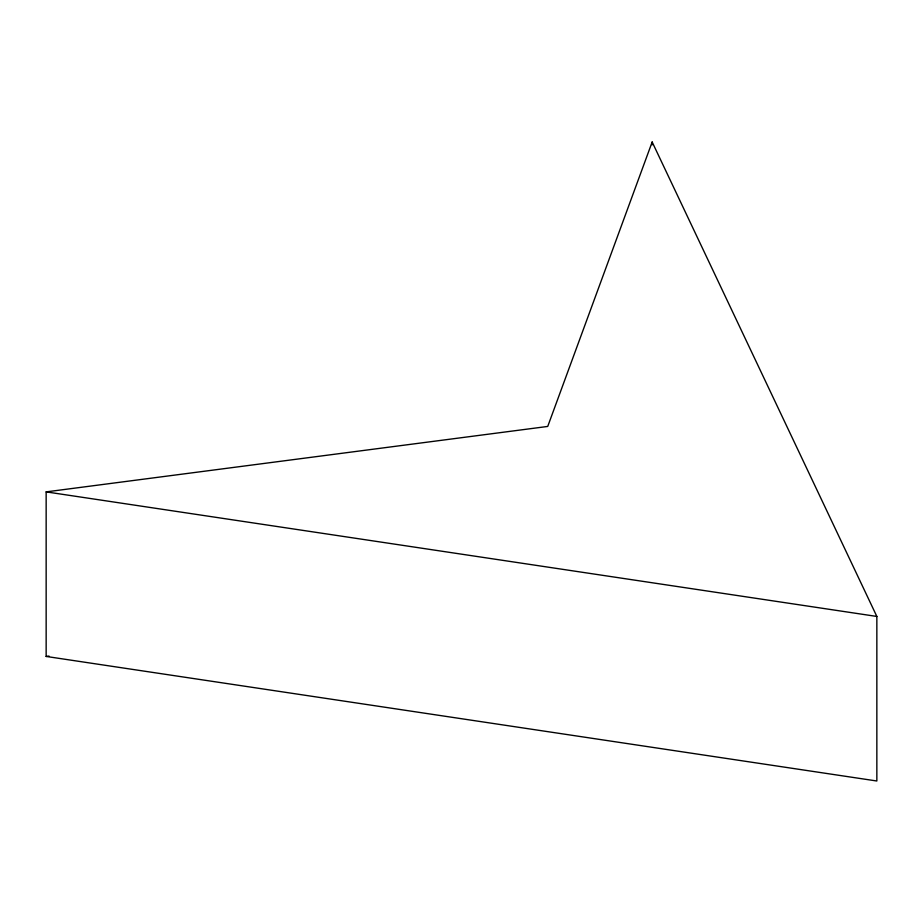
<?xml version="1.0" encoding="UTF-8"?>
<svg xmlns="http://www.w3.org/2000/svg" width="923" height="923" viewBox="0 0 923 923"><rect width="100%" height="100%" fill="white"/><g stroke="black" fill="none" stroke-linecap="round" stroke-linejoin="round"><path stroke-width="1.38" d="M652.169 142.004L547.731 426.438L46.15 491.878L46.15 656.438L876.85 780.996L876.85 616.449L652.169 142.004L652.169 144.865M46.15 656.438L49.011 656.057M46.15 491.878L876.85 616.449"/></g></svg>
